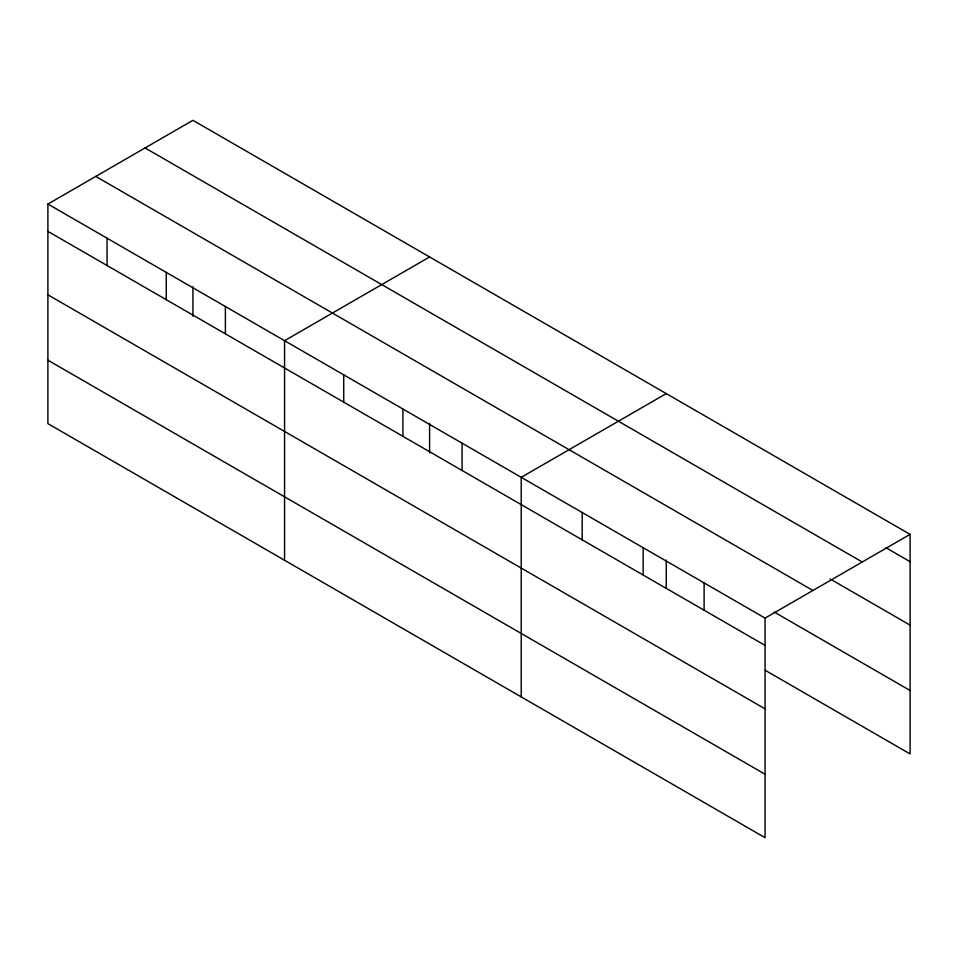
<?xml version="1.0" encoding="UTF-8"?>
<svg xmlns="http://www.w3.org/2000/svg" width="958" height="958" viewBox="0 0 958 958"><rect width="100%" height="100%" fill="white"/><g stroke="black" fill="none" stroke-linecap="round" stroke-linejoin="round"><path stroke-width="1.44" d="M765.071 708.86L765.071 618.102L47.9 204.054L47.9 423.628L765.071 837.687L765.071 708.86L47.9 294.813M765.322 670.361L910.1 753.946L910.1 534.372L192.929 120.313L47.9 204.054M429.603 256.96L284.562 340.689L284.562 560.262M666.265 393.594L521.224 477.324L521.224 696.909M765.071 618.102L910.1 534.372M885.97 547.748L910.1 561.675M145.077 147.951L862.236 561.999M830.095 578.931L910.1 625.131M95.764 176.416L812.923 590.475M774.208 612.042L910.1 690.502M47.9 231.357L765.071 645.417M47.9 360.184L765.071 774.232M704.106 582.907L704.106 610.222M666.265 560.047L666.265 588.08M643.141 547.713L643.141 575.028M582.189 512.518L582.189 539.833M462.067 443.171L462.067 470.474M429.603 423.412L429.603 452.918M402.899 409.006L402.899 436.321M343.73 374.853L343.73 402.156M225.393 306.536L225.393 333.839M192.929 286.777L192.929 316.284M166.237 272.371L166.237 299.686M107.068 238.207L107.068 265.522"/></g></svg>
